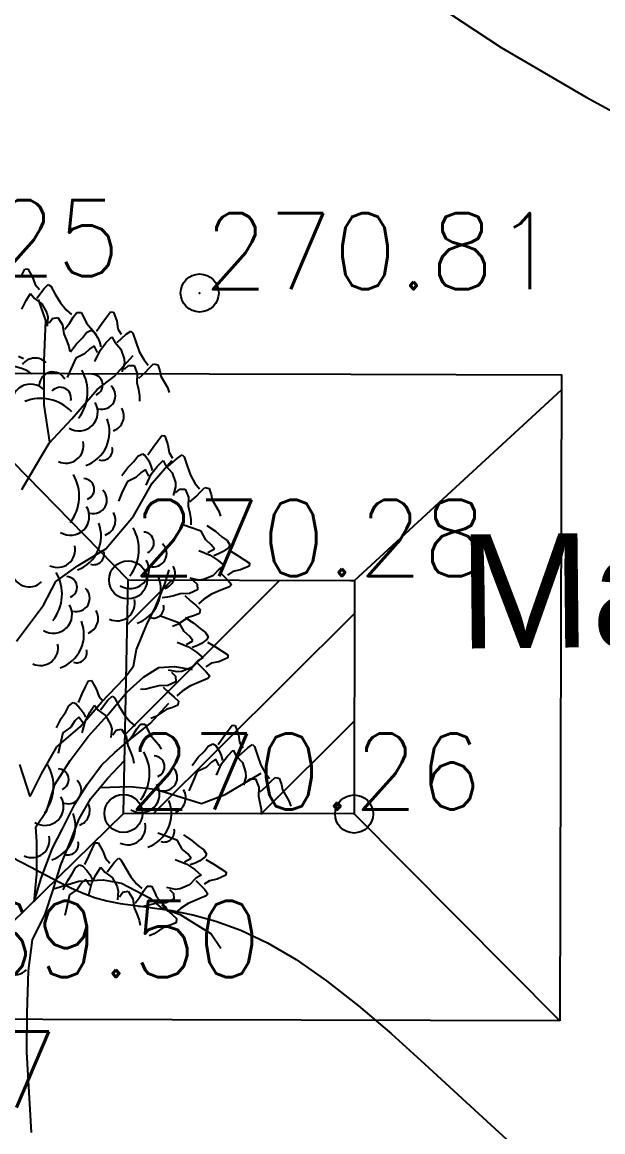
# Model space of a CAD drawing. Header units: millimetres. Extents: x 524954 to 526204, y 9523489 to 9524010.
# Drawn here: x 525412.27 to 525419.89, y 9523568.16 to 9523582.74 of the extents above; entities that cross this region are included whole.
import ezdxf

# ---------------------------------------------------------------- set-up
doc = ezdxf.new("R2010")
doc.units = ezdxf.units.MM
doc.header["$PDMODE"] = 32
doc.header["$PDSIZE"] = 0.5
doc.linetypes.add('ACAD_ISO12W100', pattern=[21, 12, -3, 0, -3, 0, -3])
doc.linetypes.add('CACHE2', pattern=[4.7625, 3.175, -1.5875])
for name, color, linetype in [('Arbre', 34, 'ACAD_ISO12W100'), ('Bati', 6, 'Continuous'), ('Bati_H', 1, 'Continuous'), ('CN_01_00', 3, 'Continuous'), ('CN_10_00', 1, 'Continuous'), ('TopoAlt', 3, 'Continuous'), ('TOPOJIS', 7, 'Continuous'), ('Toponomie', 7, 'CACHE2')]:
    doc.layers.add(name, color=color, linetype=linetype)
doc.styles.add('Simplex 1.0', font='Simplex.shx', dxfattribs={"width": 0.99, "height": 1})
doc.styles.get("Standard").update_dxf_attribs({"font": 'arial.ttf'})

# ---------------------------------------------------------------- blocks, each defined once
blk = doc.blocks.new('TCPOINT M')
at = {"color": 0}
blk.add_point((0, 0), dxfattribs=at)
at = {"layer": 'TopoAlt', "style": 'Simplex 1.0', "width": 0.99}
blk.add_attdef('ALT', (0.15, 0.15), '', height=1, dxfattribs=at)
blk = doc.blocks.new('v088')
at = {"color": 3, "linetype": 'Continuous'}
for p, q in [((-0.024, 12.318), (0.016, 12.396)), ((0.016, 12.396), (0.055, 12.4)), ((0.055, 12.4), (0.118, 12.291)), ((0.118, 12.291), (0.152, 12.195)), ((0.152, 12.195), (0.207, 12.131)), ((0.175, 12.015), (0.272, 12.144)), ((0.272, 12.144), (0.324, 12.197)), ((0.324, 12.197), (0.356, 12.175)), ((0.356, 12.175), (0.415, 12.069)), ((-0.025, 11.872), (0.032, 11.984)), ((0.032, 11.984), (0.092, 12.078)), ((0.092, 12.078), (0.144, 12.013)), ((0.144, 12.013), (0.24, 11.942)), ((0.415, 12.069), (0.484, 11.953)), ((0.24, 11.942), (0.305, 11.825)), ((0.305, 11.825), (0.32, 11.765)), ((0.484, 11.953), (0.56, 11.862)), ((0.56, 11.862), (0.63, 11.801)), ((0.653, 11.766), (0.699, 11.829)), ((0.699, 11.829), (0.754, 11.828)), ((0.754, 11.828), (0.796, 11.754)), ((1.089, 11.768), (1.142, 11.837)), ((1.142, 11.837), (1.181, 11.833)), ((1.181, 11.833), (1.223, 11.714)), ((0.32, 11.765), (0.311, 11.65)), ((0.334, 11.69), (0.378, 11.749)), ((0.378, 11.749), (0.45, 11.762)), ((0.45, 11.762), (0.511, 11.664)), ((0.542, 11.608), (0.608, 11.694)), ((0.608, 11.694), (0.653, 11.766)), ((0.796, 11.754), (0.824, 11.689)), ((0.824, 11.689), (0.934, 11.561)), ((0.958, 11.583), (1.027, 11.683)), ((1.027, 11.683), (1.089, 11.768)), ((1.223, 11.714), (1.239, 11.614)), ((0.511, 11.664), (0.53, 11.547)), ((0.53, 11.547), (0.565, 11.463)), ((0.773, 11.494), (0.827, 11.564)), ((0.827, 11.564), (0.889, 11.595)), ((0.889, 11.595), (0.923, 11.575)), ((0.923, 11.575), (0.969, 11.502)), ((0.934, 11.561), (0.97, 11.497)), ((1.227, 11.433), (1.346, 11.541)), ((1.239, 11.614), (1.281, 11.541)), ((1.346, 11.541), (1.408, 11.583)), ((1.408, 11.583), (1.435, 11.556)), ((1.435, 11.556), (1.473, 11.441)), ((0.565, 11.463), (0.596, 11.383)), ((0.596, 11.383), (0.609, 11.315)), ((0.615, 11.31), (0.696, 11.418)), ((0.696, 11.418), (0.773, 11.494)), ((0.927, 11.391), (0.869, 11.352)), ((0.969, 11.302), (0.927, 11.391)), ((0.969, 11.502), (0.996, 11.441)), ((0.996, 11.441), (1.016, 11.375)), ((1.004, 11.329), (1.081, 11.429)), ((1.081, 11.429), (1.158, 11.51)), ((1.158, 11.51), (1.196, 11.437)), ((1.196, 11.437), (1.277, 11.348)), ((1.473, 11.441), (1.519, 11.314)), ((-0.065, 11.254), (0.001, 11.223)), ((0.685, 11.229), (0.619, 11.083)), ((0.8, 11.283), (0.685, 11.229)), ((0.869, 11.352), (0.8, 11.283)), ((0.935, 11.183), (1.004, 11.329)), ((1.277, 11.348), (1.319, 11.221)), ((1.519, 11.314), (1.577, 11.21)), ((0.619, 11.083), (0.573, 10.975)), ((1.323, 11.16), (1.292, 11.048)), ((1.319, 11.221), (1.323, 11.16)), ((1.323, 11.083), (1.377, 11.133)), ((1.377, 11.133), (1.45, 11.133)), ((1.45, 11.133), (1.492, 11.025)), ((1.577, 11.21), (1.635, 11.137)), ((1.592, 11.037), (1.65, 11.098)), ((1.65, 11.098), (1.708, 11.152)), ((1.708, 11.152), (1.762, 11.141)), ((1.762, 11.141), (1.789, 11.06)), ((1.492, 11.025), (1.489, 10.906)), ((1.512, 10.964), (1.592, 11.037)), ((1.789, 11.06), (1.804, 10.991)), ((1.804, 10.991), (1.889, 10.844)), ((1.489, 10.906), (1.508, 10.818)), ((1.508, 10.818), (1.523, 10.733)), ((1.889, 10.844), (1.912, 10.775)), ((1.523, 10.733), (1.523, 10.664)), ((1.762, 10.142), (1.816, 10.212)), ((1.816, 10.212), (1.854, 10.208)), ((1.854, 10.208), (1.896, 10.089)), ((1.7, 10.058), (1.762, 10.142)), ((1.896, 10.089), (1.912, 9.989)), ((1.446, 9.869), (1.5, 9.939)), ((1.5, 9.939), (1.562, 9.969)), ((1.562, 9.969), (1.596, 9.95)), ((1.596, 9.95), (1.643, 9.877)), ((1.631, 9.958), (1.7, 10.058)), ((1.9, 9.808), (2.019, 9.915)), ((1.912, 9.989), (1.954, 9.915)), ((2.019, 9.915), (2.081, 9.958)), ((2.081, 9.958), (2.108, 9.931)), ((2.108, 9.931), (2.146, 9.815)), ((1.289, 9.685), (1.369, 9.792)), ((1.369, 9.792), (1.446, 9.869)), ((1.643, 9.877), (1.669, 9.815)), ((1.669, 9.815), (1.689, 9.75)), ((1.677, 9.704), (1.754, 9.804)), ((1.754, 9.804), (1.831, 9.885)), ((1.831, 9.885), (1.869, 9.812)), ((1.869, 9.812), (1.95, 9.723)), ((2.146, 9.815), (2.193, 9.689)), ((1.473, 9.658), (1.358, 9.604)), ((1.542, 9.727), (1.473, 9.658)), ((1.6, 9.765), (1.542, 9.727)), ((1.643, 9.677), (1.6, 9.765)), ((1.608, 9.558), (1.677, 9.704)), ((1.95, 9.723), (1.993, 9.596)), ((2.193, 9.689), (2.25, 9.585)), ((1.358, 9.604), (1.292, 9.458)), ((1.996, 9.535), (1.966, 9.423)), ((1.993, 9.596), (1.996, 9.535)), ((1.996, 9.458), (2.05, 9.508)), ((2.05, 9.508), (2.123, 9.508)), ((2.123, 9.508), (2.166, 9.4)), ((2.25, 9.585), (2.308, 9.512)), ((2.323, 9.473), (2.381, 9.527)), ((2.381, 9.527), (2.435, 9.515)), ((2.435, 9.515), (2.462, 9.435)), ((1.292, 9.458), (1.246, 9.35)), ((2.166, 9.4), (2.162, 9.281)), ((2.185, 9.338), (2.266, 9.412)), ((2.266, 9.412), (2.323, 9.473)), ((2.462, 9.435), (2.477, 9.365)), ((2.477, 9.365), (2.562, 9.219)), ((2.162, 9.281), (2.181, 9.192)), ((2.181, 9.192), (2.196, 9.108)), ((2.562, 9.219), (2.585, 9.15)), ((2.18, 9.009), (2.07, 9.048)), ((2.196, 9.108), (2.196, 9.038)), ((2.33, 8.953), (2.18, 9.009)), ((2.391, 8.841), (2.33, 8.953)), ((2.406, 9.027), (2.519, 8.953)), ((2.519, 8.953), (2.601, 8.881)), ((2.465, 8.776), (2.391, 8.841)), ((2.507, 8.721), (2.465, 8.776)), ((2.601, 8.881), (2.673, 8.832)), ((2.673, 8.832), (2.708, 8.773)), ((2.708, 8.773), (2.691, 8.737)), ((2.3, 8.701), (2.45, 8.641)), ((2.421, 8.673), (2.507, 8.721)), ((2.45, 8.641), (2.555, 8.57)), ((2.561, 8.655), (2.497, 8.632)), ((2.621, 8.686), (2.561, 8.655)), ((2.691, 8.737), (2.621, 8.686)), ((2.701, 8.703), (2.805, 8.64)), ((2.805, 8.64), (2.893, 8.584)), ((2.555, 8.57), (2.64, 8.498)), ((2.64, 8.498), (2.57, 8.455)), ((2.964, 8.496), (2.848, 8.446)), ((2.893, 8.584), (2.966, 8.534)), ((2.966, 8.534), (2.964, 8.496)), ((2.301, 8.311), (2.188, 8.335)), ((2.362, 8.319), (2.301, 8.311)), ((2.487, 8.369), (2.362, 8.319)), ((2.57, 8.455), (2.487, 8.369)), ((2.568, 8.425), (2.683, 8.312)), ((2.749, 8.424), (2.679, 8.378)), ((2.683, 8.312), (2.729, 8.254)), ((2.848, 8.446), (2.749, 8.424)), ((2.282, 8.183), (2.178, 8.134)), ((2.225, 8.306), (2.278, 8.256)), ((2.278, 8.256), (2.282, 8.183)), ((2.591, 8.179), (2.467, 8.125)), ((2.704, 8.225), (2.591, 8.179)), ((2.729, 8.254), (2.704, 8.225)), ((1.888, 8.085), (1.819, 8.08)), ((1.971, 8.105), (1.888, 8.085)), ((2.058, 8.13), (1.971, 8.105)), ((2.178, 8.134), (2.058, 8.13)), ((2.117, 8.111), (2.195, 8.035)), ((2.195, 8.035), (2.261, 7.981)), ((2.367, 8.061), (2.298, 7.999)), ((2.467, 8.125), (2.367, 8.061)), ((2.261, 7.981), (2.318, 7.927)), ((2.318, 7.927), (2.31, 7.872)), ((1.896, 7.802), (1.786, 7.841)), ((2.046, 7.746), (1.896, 7.802)), ((2.163, 7.821), (2.022, 7.727)), ((2.107, 7.634), (2.046, 7.746)), ((2.123, 7.82), (2.235, 7.746)), ((2.231, 7.841), (2.163, 7.821)), ((2.31, 7.872), (2.231, 7.841)), ((2.235, 7.746), (2.317, 7.675)), ((2.022, 7.727), (1.955, 7.7)), ((2.181, 7.57), (2.107, 7.634)), ((2.317, 7.675), (2.389, 7.625)), ((2.389, 7.625), (2.424, 7.566)), ((2.016, 7.494), (2.166, 7.434)), ((2.137, 7.467), (2.223, 7.514)), ((2.223, 7.514), (2.181, 7.57)), ((2.277, 7.448), (2.213, 7.425)), ((2.337, 7.479), (2.277, 7.448)), ((2.407, 7.53), (2.337, 7.479)), ((2.424, 7.566), (2.407, 7.53)), ((2.417, 7.496), (2.521, 7.433)), ((2.166, 7.434), (2.271, 7.363)), ((2.271, 7.363), (2.357, 7.292)), ((2.357, 7.292), (2.286, 7.249)), ((2.521, 7.433), (2.609, 7.377)), ((2.609, 7.377), (2.682, 7.328)), ((2.682, 7.328), (2.68, 7.289)), ((2.203, 7.162), (2.079, 7.112)), ((2.286, 7.249), (2.203, 7.162)), ((2.284, 7.218), (2.399, 7.105)), ((2.465, 7.218), (2.395, 7.171)), ((2.564, 7.239), (2.465, 7.218)), ((2.68, 7.289), (2.564, 7.239)), ((2.018, 7.104), (1.904, 7.128)), ((1.941, 7.1), (1.994, 7.049)), ((1.994, 7.049), (1.999, 6.976)), ((2.079, 7.112), (2.018, 7.104)), ((2.42, 7.018), (2.307, 6.972)), ((2.399, 7.105), (2.445, 7.047)), ((2.445, 7.047), (2.42, 7.018)), ((0.768, 6.815), (0.813, 6.909)), ((0.813, 6.909), (0.853, 6.987)), ((0.853, 6.987), (0.891, 6.991)), ((0.891, 6.991), (0.955, 6.881)), ((0.955, 6.881), (0.989, 6.786)), ((1.604, 6.878), (1.535, 6.874)), ((1.688, 6.899), (1.604, 6.878)), ((1.775, 6.923), (1.688, 6.899)), ((1.894, 6.927), (1.775, 6.923)), ((1.834, 6.904), (1.912, 6.828)), ((1.999, 6.976), (1.894, 6.927)), ((2.084, 6.854), (2.014, 6.792)), ((2.184, 6.918), (2.084, 6.854)), ((2.307, 6.972), (2.184, 6.918)), ((0.719, 6.703), (0.768, 6.815)), ((0.989, 6.786), (1.044, 6.722)), ((1.011, 6.606), (1.108, 6.734)), ((1.108, 6.734), (1.161, 6.787)), ((1.161, 6.787), (1.192, 6.766)), ((1.192, 6.766), (1.252, 6.66)), ((1.912, 6.828), (1.977, 6.774)), ((1.977, 6.774), (2.034, 6.72)), ((2.034, 6.72), (2.026, 6.666)), ((0.493, 6.492), (0.554, 6.582)), ((0.554, 6.582), (0.594, 6.66)), ((0.594, 6.66), (0.649, 6.702)), ((0.649, 6.702), (0.686, 6.689)), ((0.686, 6.689), (0.745, 6.626)), ((0.745, 6.626), (0.783, 6.571)), ((0.783, 6.571), (0.814, 6.51)), ((0.811, 6.463), (0.868, 6.575)), ((0.868, 6.575), (0.929, 6.669)), ((0.929, 6.669), (0.98, 6.604)), ((0.98, 6.604), (1.076, 6.532)), ((1.252, 6.66), (1.321, 6.544)), ((1.879, 6.614), (1.738, 6.52)), ((1.947, 6.634), (1.879, 6.614)), ((2.026, 6.666), (1.947, 6.634)), ((0.433, 6.371), (0.493, 6.492)), ((0.675, 6.46), (0.62, 6.379)), ((0.724, 6.509), (0.675, 6.46)), ((0.782, 6.43), (0.724, 6.509)), ((0.771, 6.306), (0.811, 6.463)), ((1.076, 6.532), (1.141, 6.416)), ((1.141, 6.416), (1.157, 6.356)), ((1.321, 6.544), (1.397, 6.452)), ((1.397, 6.452), (1.467, 6.391)), ((1.489, 6.356), (1.536, 6.42)), ((1.536, 6.42), (1.591, 6.419)), ((1.591, 6.419), (1.633, 6.344)), ((1.738, 6.52), (1.671, 6.493)), ((0.516, 6.305), (0.479, 6.149)), ((0.62, 6.379), (0.516, 6.305)), ((1.157, 6.356), (1.147, 6.241)), ((1.171, 6.28), (1.215, 6.339)), ((1.215, 6.339), (1.286, 6.353)), ((1.286, 6.353), (1.348, 6.255)), ((1.378, 6.198), (1.444, 6.285)), ((1.444, 6.285), (1.489, 6.356)), ((1.633, 6.344), (1.661, 6.279)), ((1.661, 6.279), (1.771, 6.151)), ((2.623, 6.25), (2.685, 6.334)), ((2.685, 6.334), (2.739, 6.404)), ((2.739, 6.404), (2.777, 6.4)), ((2.777, 6.4), (2.82, 6.28)), ((2.82, 6.28), (2.835, 6.18)), ((0.479, 6.149), (0.454, 6.035)), ((1.348, 6.255), (1.367, 6.137)), ((1.367, 6.137), (1.402, 6.054)), ((1.771, 6.151), (1.807, 6.088)), ((2.37, 6.061), (2.423, 6.13)), ((2.423, 6.13), (2.485, 6.161)), ((2.485, 6.161), (2.52, 6.142)), ((2.52, 6.142), (2.566, 6.069)), ((2.554, 6.15), (2.623, 6.25)), ((2.835, 6.18), (2.877, 6.107)), ((2.943, 6.107), (3.004, 6.15)), ((3.004, 6.15), (3.031, 6.123)), ((1.402, 6.054), (1.433, 5.974)), ((2.212, 5.877), (2.293, 5.984)), ((2.293, 5.984), (2.37, 6.061)), ((2.566, 6.069), (2.593, 6.007)), ((2.593, 6.007), (2.612, 5.942)), ((2.6, 5.896), (2.677, 5.996)), ((2.677, 5.996), (2.754, 6.077)), ((2.754, 6.077), (2.793, 6.004)), ((2.793, 6.004), (2.873, 5.915)), ((2.823, 6), (2.943, 6.107)), ((3.031, 6.123), (3.07, 6.007)), ((3.07, 6.007), (3.116, 5.88)), ((1.433, 5.974), (1.446, 5.906)), ((2.396, 5.85), (2.281, 5.796)), ((2.466, 5.919), (2.396, 5.85)), ((2.523, 5.957), (2.466, 5.919)), ((2.566, 5.869), (2.523, 5.957)), ((2.531, 5.75), (2.6, 5.896)), ((2.873, 5.915), (2.916, 5.788)), ((3.116, 5.88), (3.173, 5.777)), ((2.281, 5.796), (2.216, 5.65)), ((2.92, 5.727), (2.889, 5.615)), ((2.916, 5.788), (2.92, 5.727)), ((2.92, 5.65), (2.973, 5.7)), ((2.973, 5.7), (3.047, 5.7)), ((3.047, 5.7), (3.089, 5.592)), ((3.173, 5.777), (3.231, 5.703)), ((3.247, 5.665), (3.304, 5.719)), ((3.304, 5.719), (3.358, 5.707)), ((3.358, 5.707), (3.385, 5.627)), ((2.216, 5.65), (2.169, 5.542)), ((3.089, 5.592), (3.085, 5.473)), ((3.108, 5.53), (3.189, 5.603)), ((3.189, 5.603), (3.247, 5.665)), ((3.385, 5.627), (3.4, 5.557)), ((3.4, 5.557), (3.485, 5.411)), ((3.085, 5.473), (3.104, 5.384)), ((3.485, 5.411), (3.508, 5.342)), ((3.104, 5.384), (3.12, 5.3)), ((3.12, 5.3), (3.12, 5.23)), ((1.872, 4.946), (1.762, 4.985)), ((2.099, 4.964), (2.211, 4.89)), ((0.899, 4.779), (0.939, 4.857)), ((0.939, 4.857), (0.978, 4.861)), ((0.978, 4.861), (1.042, 4.751)), ((2.022, 4.89), (1.872, 4.946)), ((2.083, 4.778), (2.022, 4.89)), ((2.211, 4.89), (2.293, 4.818)), ((2.293, 4.818), (2.365, 4.769)), ((0.805, 4.573), (0.855, 4.685)), ((0.855, 4.685), (0.899, 4.779)), ((1.042, 4.751), (1.075, 4.656)), ((2.157, 4.714), (2.083, 4.778)), ((2.199, 4.658), (2.157, 4.714)), ((2.383, 4.674), (2.313, 4.623)), ((2.365, 4.769), (2.4, 4.71)), ((2.4, 4.71), (2.383, 4.674)), ((0.64, 4.452), (0.68, 4.53)), ((0.68, 4.53), (0.735, 4.572)), ((0.735, 4.572), (0.773, 4.559)), ((0.773, 4.559), (0.832, 4.496)), ((0.955, 4.445), (1.015, 4.539)), ((1.015, 4.539), (1.067, 4.474)), ((1.075, 4.656), (1.131, 4.592)), ((1.098, 4.476), (1.195, 4.604)), ((1.195, 4.604), (1.247, 4.657)), ((1.247, 4.657), (1.279, 4.636)), ((1.279, 4.636), (1.338, 4.53)), ((1.338, 4.53), (1.407, 4.414)), ((1.992, 4.638), (2.142, 4.578)), ((2.113, 4.611), (2.199, 4.658)), ((2.142, 4.578), (2.247, 4.507)), ((2.253, 4.592), (2.189, 4.569)), ((2.313, 4.623), (2.253, 4.592)), ((2.393, 4.64), (2.497, 4.577)), ((2.497, 4.577), (2.585, 4.521)), ((2.585, 4.521), (2.658, 4.472)), ((0.579, 4.362), (0.64, 4.452)), ((0.811, 4.379), (0.761, 4.33)), ((0.869, 4.3), (0.811, 4.379)), ((0.832, 4.496), (0.87, 4.441)), ((0.87, 4.441), (0.901, 4.38)), ((0.898, 4.333), (0.955, 4.445)), ((1.067, 4.474), (1.163, 4.402)), ((1.163, 4.402), (1.228, 4.286)), ((1.407, 4.414), (1.483, 4.322)), ((2.262, 4.393), (2.179, 4.306)), ((2.247, 4.507), (2.332, 4.436)), ((2.332, 4.436), (2.262, 4.393)), ((2.54, 4.383), (2.441, 4.361)), ((2.656, 4.433), (2.54, 4.383)), ((2.658, 4.472), (2.656, 4.433)), ((0.52, 4.241), (0.579, 4.362)), ((0.706, 4.249), (0.603, 4.175)), ((0.761, 4.33), (0.706, 4.249)), ((0.857, 4.176), (0.898, 4.333)), ((1.228, 4.286), (1.243, 4.226)), ((1.483, 4.322), (1.554, 4.261)), ((1.576, 4.226), (1.623, 4.29)), ((1.623, 4.29), (1.678, 4.289)), ((1.678, 4.289), (1.719, 4.214)), ((1.994, 4.248), (1.88, 4.272)), ((1.917, 4.244), (1.97, 4.193)), ((2.055, 4.256), (1.994, 4.248)), ((2.179, 4.306), (2.055, 4.256)), ((2.26, 4.362), (2.375, 4.249)), ((2.441, 4.361), (2.371, 4.315)), ((2.375, 4.249), (2.421, 4.191)), ((0.603, 4.175), (0.566, 4.019)), ((1.243, 4.226), (1.234, 4.11)), ((1.258, 4.15), (1.301, 4.209)), ((1.301, 4.209), (1.373, 4.223)), ((1.373, 4.223), (1.435, 4.125)), ((1.435, 4.125), (1.453, 4.007)), ((1.465, 4.068), (1.531, 4.155)), ((1.531, 4.155), (1.576, 4.226)), ((1.719, 4.214), (1.747, 4.149)), ((1.747, 4.149), (1.858, 4.021)), ((1.975, 4.12), (1.87, 4.071)), ((1.97, 4.193), (1.975, 4.12)), ((2.283, 4.116), (2.16, 4.062)), ((2.396, 4.162), (2.283, 4.116)), ((2.421, 4.191), (2.396, 4.162)), ((0.566, 4.019), (0.541, 3.904)), ((1.453, 4.007), (1.488, 3.924)), ((1.58, 4.022), (1.511, 4.017)), ((1.664, 4.043), (1.58, 4.022)), ((1.751, 4.067), (1.664, 4.043)), ((1.87, 4.071), (1.751, 4.067)), ((1.81, 4.048), (1.888, 3.972)), ((1.858, 4.021), (1.893, 3.958)), ((1.888, 3.972), (1.953, 3.918)), ((2.059, 3.998), (1.99, 3.936)), ((2.16, 4.062), (2.059, 3.998)), ((1.488, 3.924), (1.519, 3.844)), ((1.519, 3.844), (1.532, 3.776)), ((2.002, 3.81), (1.923, 3.778)), ((1.953, 3.918), (2.01, 3.864)), ((2.01, 3.864), (2.002, 3.81)), ((1.714, 3.664), (1.647, 3.637)), ((1.855, 3.758), (1.714, 3.664)), ((1.923, 3.778), (1.855, 3.758))]:
    blk.add_line(p, q, dxfattribs=at)
at = {"linetype": 'Continuous'}
for p, q in [((0.29, 11.722), (0.197, 12)), ((0.27, 11.193), (0.29, 11.722)), ((1.188, 10.988), (1.437, 11.261)), ((0.269, 10.614), (0.27, 11.193)), ((0.968, 10.816), (1.188, 10.988)), ((0.634, 10.429), (0.968, 10.816)), ((0.345, 10.122), (0.269, 10.614)), ((0.336, 10.112), (0.634, 10.429)), ((0.168, 9.829), (0.336, 10.112)), ((-0.025, 9.501), (0.168, 9.829)), ((1.69, 9.587), (1.945, 9.885)), ((1.444, 9.153), (1.69, 9.587)), ((1.08, 8.722), (1.444, 9.153)), ((0.718, 8.503), (1.08, 8.722)), ((0.424, 8.292), (0.718, 8.503)), ((1.855, 8.26), (1.913, 8.447)), ((0.262, 7.984), (0.424, 8.292)), ((1.736, 7.971), (1.855, 8.26)), ((-0.093, 7.509), (0.262, 7.984)), ((1.617, 7.726), (1.736, 7.971)), ((1.481, 7.4), (1.617, 7.726)), ((1.442, 7.181), (1.481, 7.4)), ((1.321, 7.017), (1.442, 7.181)), ((1.575, 7.035), (1.778, 7.163)), ((1.778, 7.163), (1.983, 7.174)), ((1.983, 7.174), (2.214, 7.135)), ((1.023, 6.706), (1.321, 7.017)), ((1.356, 6.837), (1.575, 7.035)), ((1.107, 6.54), (1.356, 6.837)), ((0.743, 6.383), (1.023, 6.706)), ((1.663, 6.427), (1.906, 6.693)), ((0.846, 6.255), (1.107, 6.54)), ((1.381, 6.204), (1.663, 6.427)), ((0.438, 6.122), (0.743, 6.383)), ((0.61, 5.939), (0.846, 6.255)), ((1.198, 6.044), (1.381, 6.204)), ((0.24, 5.776), (0.438, 6.122)), ((1.021, 5.879), (1.198, 6.044)), ((0.085, 5.468), (-0.049, 5.888)), ((0.411, 5.624), (0.61, 5.939)), ((0.834, 5.626), (1.021, 5.879)), ((1.1, 5.706), (1.325, 5.941)), ((0.085, 5.468), (0.24, 5.776)), ((0.881, 5.441), (1.1, 5.706)), ((2.646, 5.496), (3.119, 5.774)), ((0.306, 5.286), (0.411, 5.624)), ((0.671, 5.368), (0.834, 5.626)), ((1.001, 5.586), (1.394, 5.601)), ((1.394, 5.601), (1.731, 5.564)), ((1.731, 5.564), (2, 5.483)), ((0.731, 5.176), (0.881, 5.441)), ((2, 5.483), (2.338, 5.378)), ((2.338, 5.378), (2.646, 5.496)), ((0.161, 5.071), (0.306, 5.286)), ((0.51, 5.041), (0.671, 5.368)), ((0.619, 4.888), (0.731, 5.176)), ((0.172, 4.872), (0.161, 5.071)), ((0.379, 4.79), (0.51, 5.041)), ((0.174, 4.45), (0.172, 4.872)), ((0.489, 4.568), (0.619, 4.888)), ((0.231, 4.395), (0.379, 4.79)), ((0.384, 4.23), (0.489, 4.568)), ((0.138, 4.082), (0.174, 4.45)), ((0.138, 4.082), (0.231, 4.395)), ((0.724, 4.355), (1.047, 4.375)), ((1.047, 4.375), (1.284, 4.33)), ((0.285, 3.923), (0.384, 4.23)), ((0.391, 4.253), (0.724, 4.355)), ((1.284, 4.33), (1.655, 4.138)), ((1.655, 4.138), (1.8, 4.011)), ((1.8, 4.011), (2.057, 3.917)), ((0.118, 3.584), (0.285, 3.923)), ((2.057, 3.917), (2.461, 3.664)), ((2.461, 3.664), (2.589, 3.474)), ((0.064, 3.179), (0.118, 3.584)), ((0.045, 2.625), (0.064, 3.179)), ((0.043, 2.109), (0.045, 2.625)), ((0.102, 1.053), (0.043, 2.109))]:
    blk.add_line(p, q, dxfattribs=at)
at = {"color": 3, "linetype": 'Continuous'}
for centre, major_axis, start_param, end_param in [((0.15, 11.024), (0.145, 0.145), 6.263619, 7.998733), ((-0.176, 10.651), (0.33, 0.33), 0.12682, 1.733702), ((0.383, 10.87), (-0.125, 0.125), 4.396235, 7.060094), ((0.275, 10.786), (0.4, 0.4), 4.836335, 6.022049), ((0.899, 10.876), (0.099, 0.099), 4.31771, 7.031286), ((0.091, 10.641), (0.174, 0.174), 6.236163, 8.918901), ((0.483, 10.705), (-0.099, 0.099), 3.680741, 6.394318), ((1.029, 10.733), (-0.125, 0.125), 2.081137, 4.744996), ((0.223, 10.132), (-0.4, 0.4), 4.689978, 5.875693), ((0.728, 10.517), (-0.174, 0.174), 1.793126, 4.475865), ((1.111, 10.467), (-0.145, 0.145), 2.713295, 4.448408), ((0.662, 10.258), (-0.33, 0.33), 2.69514, 4.302022), ((0.557, 10.08), (0.164, 0.164), 3.478918, 5.717341), ((1.031, 10.021), (0.0964, 0.0964), 3.62262, 5.745019), ((0.165, 9.415), (0.4, 0.4), 4.836335, 6.022049), ((0.788, 9.505), (-0.099, 0.099), 2.746913, 5.46049), ((0.918, 9.363), (0.125, 0.125), 3.651933, 6.315792), ((0.617, 9.147), (-0.174, 0.174), 1.793126, 4.475865), ((1.001, 9.096), (-0.145, 0.145), 2.713295, 4.448408), ((0.552, 8.888), (-0.33, 0.33), 2.69514, 4.302022), ((0.949, 8.713), (-0.4, 0.4), 3.265538, 4.451253), ((1.572, 8.803), (0.099, 0.099), 4.31771, 7.031286), ((0.447, 8.71), (-0.164, 0.164), 1.908121, 4.146545), ((1.702, 8.661), (0.125, 0.125), 3.651933, 6.315792), ((0.921, 8.65), (0.0964, 0.0964), 3.62262, 5.745019), ((1.401, 8.445), (0.174, 0.174), 3.363922, 6.046661), ((1.785, 8.394), (-0.145, 0.145), 2.713295, 4.448408), ((0.074, 8.455), (0.164, 0.164), 2.463212, 4.701636), ((-0.061, 8.127), (-0.4, 0.4), 3.265538, 4.451253), ((0.562, 8.217), (0.099, 0.099), 4.31771, 7.031286), ((1.336, 8.186), (-0.33, 0.33), 2.69514, 4.302022), ((0.692, 8.074), (-0.125, 0.125), 2.081137, 4.744996), ((1.23, 8.008), (0.164, 0.164), 3.478918, 5.717341), ((0.391, 7.858), (0.174, 0.174), 3.363922, 6.046661), ((0.775, 7.808), (-0.145, 0.145), 2.713295, 4.448408), ((1.705, 7.948), (-0.0964, 0.0964), 2.051824, 4.174223), ((0.326, 7.599), (0.33, 0.33), 4.265936, 5.872819), ((0.221, 7.421), (0.164, 0.164), 3.478918, 5.717341), ((0.695, 7.362), (-0.0964, 0.0964), 2.051824, 4.174223), ((1.088, 5.771), (-0.4, 0.4), 3.265538, 4.451253), ((1.711, 5.861), (0.099, 0.099), 4.31771, 7.031286), ((-0.172, 5.602), (0.4, 0.4), 4.836335, 6.022049), ((0.452, 5.692), (0.099, 0.099), 4.31771, 7.031286), ((1.841, 5.718), (-0.125, 0.125), 2.081137, 4.744996), ((0.582, 5.55), (0.125, 0.125), 3.651933, 6.315792), ((1.54, 5.502), (0.174, 0.174), 3.363922, 6.046661), ((1.924, 5.452), (-0.145, 0.145), 2.713295, 4.448408), ((0.28, 5.334), (0.174, 0.174), 3.363922, 6.046661), ((1.475, 5.243), (0.33, 0.33), 4.265936, 5.872819), ((0.664, 5.283), (-0.145, 0.145), 2.713295, 4.448408), ((0.215, 5.075), (-0.33, 0.33), 2.69514, 4.302022), ((1.37, 5.065), (-0.164, 0.164), 1.908121, 4.146545), ((1.844, 5.006), (-0.0964, 0.0964), 2.051824, 4.174223), ((0.11, 4.897), (-0.164, 0.164), 1.908121, 4.146545), ((0.584, 4.837), (0.0964, 0.0964), 3.62262, 5.745019), ((-0.123, 3.354), (0.164, 0.164), 2.463212, 4.701636)]:
    blk.add_ellipse(centre, major_axis=major_axis, ratio=1, start_param=start_param, end_param=end_param, dxfattribs=at)

msp = doc.modelspace()

# ---------------------------------------------------------------- hatches: boundary and pattern name
at = {"layer": 'Bati_H'}
h = msp.add_hatch(dxfattribs=at)
h.set_pattern_fill('_USER', color=256, angle=224.8705, style=0, pattern_type=0)
h.set_pattern_definition([(224.870498785, (0, 0), (0.70550675766, -0.70870319238), [])])
h.paths.add_polyline_path([(525416.628, 9523572.337), (525413.599, 9523572.344), (525413.66, 9523575.413), (525416.58, 9523575.407), (525416.635, 9523575.406)])

# ---------------------------------------------------------------- linework, layer by layer
at = {"layer": 'Bati', "flags": 128}
for points in [[(525419.331, 9523569.621), (525410.836, 9523569.641), (525411.005, 9523578.128), (525416.586, 9523578.116), (525419.35, 9523578.109)], [(525416.628, 9523572.337), (525413.599, 9523572.344), (525413.66, 9523575.413), (525416.58, 9523575.407), (525416.635, 9523575.406)]]:
    msp.add_lwpolyline(points, close=True, dxfattribs=at)
for points in [[(525413.66, 9523575.413), (525411.005, 9523578.128)], [(525416.635, 9523575.406), (525419.35, 9523577.909)], [(525413.599, 9523572.344), (525410.836, 9523569.641)], [(525419.331, 9523569.621), (525416.628, 9523572.337)]]:
    msp.add_lwpolyline(points, dxfattribs=at)
at = {"layer": 'CN_01_00', "elevation": 271, "flags": 128}
msp.add_lwpolyline([(525417.533, 9523583.086), (525418.561, 9523582.408), (525419.673, 9523581.758), (525420.837, 9523581.124)], dxfattribs=at)
at = {"layer": 'CN_10_00', "elevation": 270, "flags": 128}
msp.add_lwpolyline([(525412.142, 9523571.765), (525412.38, 9523571.643), (525412.583, 9523571.535), (525412.76, 9523571.443), (525412.919, 9523571.363), (525413.07, 9523571.297), (525413.22, 9523571.241), (525413.379, 9523571.197), (525413.555, 9523571.162), (525413.756, 9523571.134), (525413.982, 9523571.106), (525414.233, 9523571.068), (525414.51, 9523571.012), (525414.812, 9523570.929), (525415.139, 9523570.809), (525415.49, 9523570.644), (525415.867, 9523570.424), (525416.267, 9523570.144), (525416.686, 9523569.814), (525417.117, 9523569.447), (525417.554, 9523569.056), (525417.992, 9523568.653), (525418.423, 9523568.252), (525418.843, 9523567.867)], dxfattribs=at)

# ---------------------------------------------------------------- block references
at = {"layer": 'Arbre'}
msp.add_blockref('v088', (525412.288, 9523567.099), dxfattribs=at)
at = {"layer": 'TOPOJIS'}
ref = msp.add_blockref('TCPOINT M', (525408.849, 9523579.354, 270.25), dxfattribs=at)
ref.add_attrib('ALT', '270.25', (525408.899, 9523579.404, 270.25), dxfattribs={"layer": 'TopoAlt', "height": 1, "style": 'Simplex 1.0', "width": 0.99})
ref = msp.add_blockref('TCPOINT M', (525414.6, 9523579.183, 270.81), dxfattribs=at)
ref.add_attrib('ALT', '270.81', (525414.65, 9523579.233, 270.81), dxfattribs={"layer": 'TopoAlt', "height": 1, "style": 'Simplex 1.0', "width": 0.99})
ref = msp.add_blockref('TCPOINT M', (525413.66, 9523575.413, 270.28), dxfattribs=at)
ref.add_attrib('ALT', '270.28', (525413.71, 9523575.463, 270.28), dxfattribs={"layer": 'TopoAlt', "height": 1, "style": 'Simplex 1.0', "width": 0.99})
ref = msp.add_blockref('TCPOINT M', (525413.599, 9523572.344, 270.26), dxfattribs=at)
ref.add_attrib('ALT', '270.26', (525413.649, 9523572.394, 270.26), dxfattribs={"layer": 'TopoAlt', "height": 1, "style": 'Simplex 1.0', "width": 0.99})
msp.add_blockref('TCPOINT M', (525416.628, 9523572.337, 270.25), dxfattribs=at)
ref = msp.add_blockref('TCPOINT M', (525410.693, 9523570.144, 269.5), dxfattribs=at)
ref.add_attrib('ALT', '269.50', (525410.743, 9523570.194, 269.5), dxfattribs={"layer": 'TopoAlt', "height": 1, "style": 'Simplex 1.0', "width": 0.99})
ref = msp.add_blockref('TCPOINT M', (525408.03, 9523568.431, 268.77), dxfattribs=at)
ref.add_attrib('ALT', '268.77', (525408.08, 9523568.481, 268.77), dxfattribs={"layer": 'TopoAlt', "height": 1, "style": 'Simplex 1.0', "width": 0.99})

# ---------------------------------------------------------------- texts
at = {"layer": 'Toponomie', "insert": (525412.425, 9523575.951), "char_height": 1.5, "width": 31.0395, "attachment_point": 1, "rotation": 0.603}
msp.add_mtext('\\pi5.5626;Maison des Pêcheurs', dxfattribs=at)

doc.saveas('drawing.dxf')
